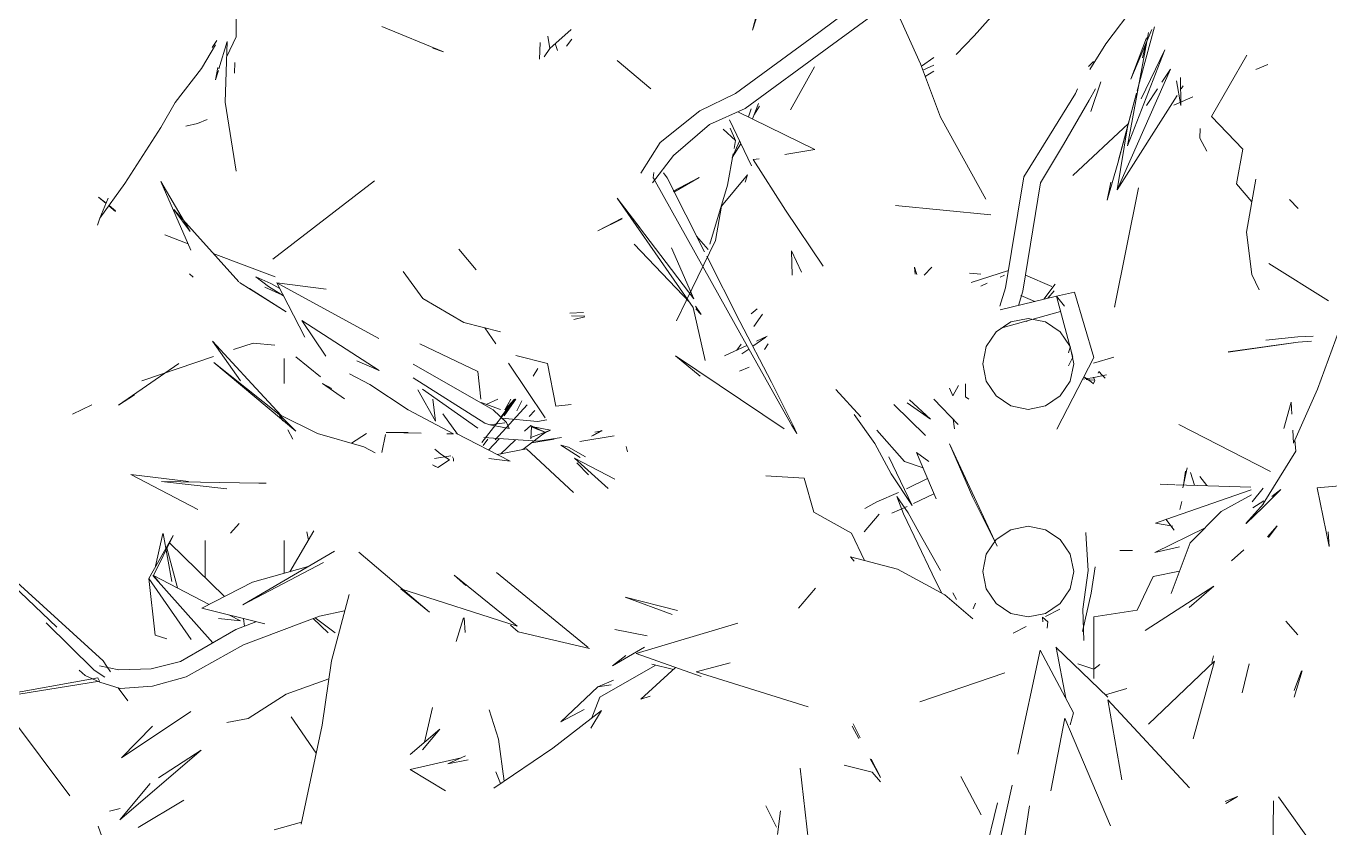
# Model space of a CAD drawing. Header units: millimetres. Extents: x -67152 to -48359, y -6192 to 21191.
# Drawn here: x -65037.5 to -64897.1, y 1623.6 to 1710 of the extents above; entities that cross this region are included whole.
import ezdxf

# ---------------------------------------------------------------- set-up
doc = ezdxf.new("R2010")
doc.units = ezdxf.units.MM
doc.layers.add('G-IMPT', color=8, linetype='Continuous', lineweight=9)
doc.layers.add('L-PLNT', color=71, linetype='Continuous', lineweight=9)

# ---------------------------------------------------------------- blocks, each defined once
blk = doc.blocks.new('JARDIN VERTICAL_02 - JARDIN VERTICAL_02-3564986-Nivel 1 Oficinas')
at = {"layer": 'G-IMPT'}
for p, q in [((-372.41, -1.3), (-372.09, -4.93)), ((-382.72, -4.88), (-389.18, -2.51)), ((-372.09, -4.93), (-365.78, -3.64)), ((-367.35, -3.73), (-365.78, -3.64)), ((-382.72, -4.88), (-376.89, -7.47)), ((-333.41, -5.23), (-338.81, -9.07)), ((-403.16, -7.89), (-402.17, -6.97)), ((-381.33, -7.72), (-380.01, -7.64)), ((-381.33, -7.72), (-378.46, -8.51)), ((-378.31, -7.55), (-376.89, -7.47)), ((-377.21, -7.33), (-376.05, -7.22)), ((-376.05, -7.22), (-370.36, -10.74)), ((-371.89, -8.82), (-371.15, -9.81)), ((-371.89, -8.82), (-370, -10.73)), ((-366.73, -10.17), (-368.01, -9.22)), ((-368.01, -9.22), (-366.81, -10.27)), ((-327.41, -9.76), (-338.36, -9.64)), ((-395.07, -11.95), (-393.4, -11.16)), ((-373.83, -9.96), (-378.9, -19.83)), ((-370.57, -11.93), (-372.05, -10.75)), ((-370.68, -10.65), (-369.92, -11.84)), ((-370.36, -10.69), (-368.26, -12.61)), ((-370, -10.73), (-368.26, -12.55)), ((-412.07, -16.29), (-418.68, -12.48)), ((-405.35, -11.54), (-399.63, -12.54)), ((-404.82, -13.61), (-402.89, -11.97)), ((-395.07, -11.95), (-399.63, -12.54)), ((-372.17, -12.06), (-372.42, -20.15)), ((-371.86, -12.04), (-368.68, -21.22)), ((-369.53, -15.26), (-371.35, -11.99)), ((-408.55, -12.93), (-412.07, -16.29)), ((-404.82, -13.61), (-408.55, -12.93)), ((-364.22, -14.14), (-365.41, -12.83)), ((-338.07, -14.77), (-338.84, -13.51)), ((-338.84, -13.51), (-338.29, -14.83)), ((-369.53, -15.26), (-366.15, -18.58)), ((-409.75, -17.55), (-408.36, -16.79)), ((-356.71, -23.43), (-361.49, -16.05)), ((-361.49, -16.05), (-359.21, -18.71)), ((-409.75, -17.55), (-410.8, -17.52)), ((-367.78, -16.98), (-365.12, -22.39)), ((-413.25, -19.6), (-416.29, -19.63)), ((-413.25, -19.6), (-415.91, -20.06)), ((-370.6, -19.5), (-369.74, -19.71)), ((-360.72, -20.64), (-366.15, -18.58)), ((-349.26, -27.47), (-339.79, -18.65)), ((-372.42, -20.25), (-372.47, -21.83)), ((-368.29, -22.34), (-367.97, -20.48)), ((-365.73, -19.73), (-365.12, -22.39)), ((-362.55, -22.57), (-363.12, -19.73)), ((-368.68, -21.23), (-368.29, -22.34)), ((-362.55, -22.57), (-358.9, -24.32)), ((-411.33, -25.23), (-405.74, -31.24)), ((-404.39, -24.15), (-391.56, -26.73)), ((-365.32, -26.16), (-365.33, -24.82)), ((-358.9, -24.32), (-358.19, -28.96)), ((-350.46, -25.41), (-349.8, -27.73)), ((-349.26, -27.47), (-340.63, -25.94)), ((-391.56, -26.73), (-391.65, -26.71)), ((-349.54, -27.46), (-354.94, -33.05)), ((-347.27, -32.09), (-335.69, -27.16)), ((-412.62, -29.31), (-415.83, -28.23)), ((-363.57, -28.81), (-360.75, -29.25)), ((-356.6, -30.2), (-360.75, -29.25)), ((-358.19, -28.96), (-351.54, -28.98)), ((-352.57, -28.98), (-353.14, -30.68)), ((-353.06, -28.33), (-352.57, -28.98)), ((-367.27, -29.84), (-366.59, -29.78)), ((-363.2, -29.58), (-366.59, -29.78)), ((-359, -30.16), (-363.2, -29.58)), ((-359, -30.16), (-355.64, -30.04)), ((-366.53, -32.58), (-364.94, -31.52)), ((-364.94, -31.52), (-363.07, -31.14)), ((-363.07, -31.14), (-361.2, -31.52)), ((-361.2, -31.52), (-359.61, -32.58)), ((-354.88, -33.04), (-349.43, -32)), ((-347.84, -31.15), (-354.6, -34.76)), ((-347.84, -31.15), (-346.56, -31.52)), ((-347.27, -32.09), (-339.46, -33.59)), ((-367.58, -34.16), (-366.53, -32.58)), ((-359.61, -32.58), (-358.55, -34.16)), ((-358.23, -34.16), (-359.01, -32.64)), ((-367.96, -36.03), (-367.58, -34.16)), ((-358.55, -34.16), (-358.18, -36.03)), ((-358.17, -34.51), (-357.66, -33.93)), ((-358.17, -34.51), (-357.65, -34.47)), ((-357.66, -33.93), (-356.97, -33.99)), ((-354.6, -34.76), (-343.41, -37.15)), ((-367.96, -36.03), (-367.58, -37.9)), ((-358.18, -36.03), (-358.55, -37.9)), ((-356.43, -37.65), (-357.16, -36.24)), ((-331.54, -36.85), (-337.85, -35.88)), ((-366.53, -39.49), (-367.58, -37.9)), ((-358.55, -37.9), (-359.61, -39.49)), ((-331.92, -39.57), (-340.05, -37.78)), ((-352.16, -38.54), (-349.03, -47.71)), ((-376.82, -44.53), (-365.82, -39.37)), ((-371.06, -42.01), (-365.79, -39.39)), ((-364.94, -40.55), (-366.53, -39.49)), ((-363.07, -40.92), (-364.94, -40.55)), ((-361.2, -40.55), (-363.07, -40.92)), ((-359.61, -39.49), (-361.2, -40.55)), ((-324.21, -42.75), (-338.15, -39.33)), ((-376.82, -44.53), (-371.06, -42.01)), ((-360.56, -45), (-357.98, -42)), ((-336.87, -41.11), (-340.99, -43.28)), ((-360.05, -43.76), (-360.79, -44.16)), ((-370.9, -45.94), (-375.88, -48.06)), ((-367.31, -47.8), (-363.17, -45.48)), ((-360.56, -45), (-363.33, -50.11)), ((-360.77, -45.38), (-362.84, -46.39)), ((-379.47, -46.55), (-381.56, -48.82)), ((-381.23, -49.07), (-379.47, -46.55)), ((-381.07, -50.49), (-377.74, -47.11)), ((-374.94, -46.73), (-375.88, -48.06)), ((-374.23, -47.36), (-374.91, -49.35)), ((-369.27, -49.47), (-362.84, -46.39)), ((-375.41, -51.05), (-370.19, -48.55)), ((-373.59, -50.8), (-370.19, -48.55)), ((-371.15, -50.19), (-369.4, -48.98)), ((-369.4, -48.98), (-367.32, -47.81)), ((-378.28, -52.33), (-374.91, -49.35)), ((-371.15, -50.19), (-369.27, -49.47)), ((-364.66, -55.18), (-363.33, -50.11)), ((-376.87, -52.54), (-373.59, -50.8)), ((-341.47, -52.83), (-340.42, -51.93)), ((-425.11, -53.31), (-421.13, -58.59)), ((-423.54, -52.06), (-419.55, -57.49)), ((-379.97, -54.79), (-376.87, -52.54)), ((-369.25, -52.08), (-367.36, -53.71)), ((-341.47, -52.83), (-342.22, -55.84)), ((-382.67, -56.75), (-379.75, -54.05)), ((-367.19, -55.07), (-364.26, -53.65)), ((-367.19, -55.07), (-369.48, -59.11)), ((-364.18, -54.79), (-364.66, -55.18)), ((-419.55, -57.49), (-412.93, -66.53)), ((-421.13, -58.59), (-414.55, -67.55)), ((-361.28, -58.94), (-359.13, -60.79)), ((-417.44, -59.06), (-412.79, -61.65)), ((-373.14, -60.18), (-373.38, -64.29)), ((-369.48, -59.11), (-373.14, -60.18)), ((-331.22, -59.36), (-341.89, -60.61)), ((-397.6, -61.51), (-395.3, -60.44)), ((-397.6, -61.51), (-394.99, -61.45)), ((-378.8, -61.34), (-383.45, -63.67)), ((-378.81, -61.49), (-383.13, -63.95)), ((-377.93, -60.96), (-378.81, -61.49)), ((-377.93, -60.96), (-378.8, -61.34)), ((-378.45, -62.32), (-386.29, -74.02)), ((-390.02, -67.08), (-383.45, -63.67)), ((-389.69, -67.58), (-383.13, -63.95)), ((-387.88, -65.31), (-388.42, -64.13)), ((-387.33, -65.69), (-388.31, -64.3)), ((-387.61, -64.05), (-387, -64.44)), ((-413.19, -64.97), (-412.32, -65.52)), ((-390.82, -65.88), (-391.38, -65.21)), ((-390.8, -64.64), (-389.45, -65.6)), ((-412.93, -66.53), (-411.23, -70.35)), ((-397.04, -70.64), (-390.02, -67.08)), ((-387.56, -66.95), (-386.93, -67.4)), ((-386.31, -68.74), (-387.42, -66.32)), ((-386.51, -66.86), (-387.03, -66.11)), ((-414.55, -67.55), (-412.69, -71.41)), ((-405.12, -76.22), (-389.69, -67.58)), ((-412.69, -71.41), (-409.27, -75.68)), ((-411.23, -70.35), (-407.89, -74.23)), ((-405.48, -74.93), (-397.51, -70.89)), ((-391.65, -71.88), (-390.77, -71.27)), ((-385.81, -70.81), (-391.51, -72.11)), ((-391.37, -71.84), (-390.77, -71.27)), ((-386.29, -74.02), (-384.1, -71.38)), ((-403.28, -80.29), (-392.44, -72.03)), ((-403.28, -80.29), (-391.51, -72.11)), ((-398.34, -78.48), (-392.05, -72.49)), ((-397.94, -74.44), (-392.44, -72.03)), ((-407.89, -74.23), (-404.94, -76.48)), ((-409.27, -75.68), (-405.99, -77.77)), ((-406, -75.31), (-405.48, -74.93)), ((-406.06, -76.34), (-405.47, -76.42)), ((-405.47, -76.42), (-405.32, -76.3)), ((-405.32, -76.3), (-405.12, -76.22)), ((-400.04, -77.82), (-403.28, -80.29)), ((-377.65, -83.06), (-378.25, -81.99)), ((-378.23, -81.95), (-377.73, -82.87)), ((-390.9, -85.39), (-390.96, -83.94)), ((-390.56, -83.79), (-390.62, -85.21)), ((-390.23, -84.95), (-390.51, -83.78)), ((-373.48, -83.4), (-374.77, -84.66)), ((-421.46, -85.25), (-419.4, -87.56)), ((-419.67, -85.76), (-420.43, -85.17)), ((-419.93, -86.96), (-419.2, -86.74)), ((-419.4, -87.56), (-420.72, -87.77)), ((-419.4, -87.56), (-418.51, -88.16)), ((-381.62, -93.14), (-381.08, -94.39)), ((-379.28, -99.86), (-382.65, -101.75)), ((-379.28, -99.86), (-381.62, -100.16)), ((-377.83, -105.24), (-375.91, -105.63)), ((-376.89, -108.91), (-377.95, -107.29)), ((-358.83, -109.65), (-358.26, -112.37)), ((-358.08, -112.84), (-356.47, -110.66)), ((-356.46, -111.43), (-358.01, -113.05)), ((-363.05, -115.55), (-367.46, -112.96)), ((-366.46, -113.55), (-367.35, -113.71)), ((-358.26, -112.37), (-355.18, -120.55)), ((-343.5, -112.72), (-347.43, -115.4)), ((-392.88, -116.42), (-393.7, -118.26)), ((-386, -116.16), (-383.33, -116.16)), ((-366.43, -116.16), (-362.88, -116.16)), ((-394.8, -117.14), (-397.34, -123.79)), ((-387.44, -117.16), (-387.68, -119.51)), ((-357.66, -119.21), (-356.82, -121.37)), ((-387.68, -119.51), (-386.97, -121.61)), ((-357.19, -120.43), (-357.99, -120.53)), ((-355.18, -120.55), (-351.74, -126.7)), ((-420.66, -121.32), (-427.57, -121.3)), ((-418.56, -122.34), (-420.66, -121.32)), ((-413.61, -122.5), (-406.18, -121.34)), ((-368.26, -121), (-367.22, -121.93)), ((-357.75, -120.86), (-358.38, -122.06)), ((-357.75, -120.86), (-358.01, -123.25)), ((-356.82, -121.37), (-353.37, -127.32)), ((-420.28, -123.42), (-419.51, -123.93)), ((-417.23, -123.2), (-420.16, -122.29)), ((-413.61, -122.5), (-420.16, -122.29)), ((-416.02, -123.57), (-417.36, -123.31)), ((-416.02, -123.57), (-417.05, -123.25)), ((-366.16, -128.51), (-360.37, -122.6)), ((-417.26, -125.08), (-419.79, -123.56)), ((-386.23, -123.77), (-383.61, -131.49)), ((-366.41, -124.66), (-362.39, -124.66)), ((-359.52, -124.24), (-362.66, -130.23)), ((-355.38, -123.85), (-362.65, -130.32)), ((-417.26, -125.08), (-413.6, -127.89)), ((-355.75, -126.16), (-362.33, -130.73)), ((-343.02, -133.66), (-348.01, -126.22)), ((-343.83, -125.11), (-336.32, -133.86)), ((-343.83, -125.11), (-340.84, -129.68)), ((-398.38, -126.51), (-399.33, -129.01)), ((-365.62, -128.78), (-361.31, -127.66)), ((-353.37, -127.32), (-352.6, -130.5)), ((-351.74, -126.7), (-350.72, -130.33)), ((-338.44, -126.98), (-335.49, -131.9)), ((-413.6, -127.89), (-410.9, -129.44)), ((-367.15, -129.18), (-361.98, -128.25)), ((-362.66, -130.23), (-366.97, -128.11)), ((-366.97, -128.12), (-362.33, -130.73)), ((-355.83, -128.78), (-356.21, -130.05)), ((-404.87, -133.33), (-410.9, -129.44)), ((-363.66, -130.01), (-367.15, -129.22)), ((-362.66, -130.23), (-361.84, -129.59)), ((-362.33, -130.73), (-356.21, -130.05)), ((-352.6, -130.5), (-352.5, -133.97)), ((-350.72, -130.33), (-350.47, -133.83)), ((-346.4, -130.35), (-343.02, -133.66)), ((-336.32, -133.86), (-340.24, -130.6)), ((-404.87, -133.33), (-401.13, -136)), ((-349.15, -132.98), (-350.53, -134.02)), ((-352.5, -133.97), (-352.9, -136.04)), ((-350.47, -133.83), (-351.15, -136.01)), ((-337.56, -133.82), (-337.25, -134.96)), ((-335.65, -136.18), (-330.84, -134.46)), ((-401.13, -136), (-403.29, -135.1)), ((-401.13, -136), (-400.39, -136.28)), ((-353.44, -135.64), (-364.34, -147.63)), ((-352.86, -135.27), (-353.44, -135.64)), ((-352.86, -135.27), (-352.28, -134.86)), ((-352.09, -136.08), (-352.48, -136.64)), ((-352.09, -136.08), (-351.68, -135.48)), ((-351.15, -136.01), (-351.89, -137.6)), ((-351.61, -136.24), (-351.27, -136.04)), ((-347.96, -156.58), (-351.27, -136.04)), ((-352.48, -136.64), (-357.53, -141.79)), ((-351.89, -137.6), (-352.43, -138.22)), ((-347.96, -156.58), (-351.61, -136.24)), ((-338.91, -139.25), (-347.3, -145.54)), ((-366.4, -150.43), (-357.07, -140.65))]:
    blk.add_line(p, q, dxfattribs=at)
blk = doc.blocks.new('JARDIN VERTICAL_02 - JARDIN VERTICAL_02-V27-Nivel 1 Oficinas')
at = {"layer": 'G-IMPT'}
for p, q in [((453.75, -10.12), (457.76, -3.71)), ((461.66, -6.99), (461.57, -5.35)), ((462.24, -6.95), (462.13, -5.54)), ((462.01, -10.44), (461.66, -6.99)), ((462.66, -10.13), (462.21, -6.95)), ((463.28, -14.51), (462.21, -6.95)), ((463.29, -14.51), (462.24, -6.95)), ((493.73, -6.99), (492.27, -8.31)), ((497.63, -6.55), (500.45, -7.4)), ((499.74, -7.38), (497.63, -6.59)), ((432.85, -11.51), (432.3, -10.22)), ((496.86, -12.25), (499.98, -12.99)), ((477.68, -16.79), (476.71, -17.57)), ((496, -16.09), (496.72, -16.27)), ((496.57, -15.99), (504.94, -18.26)), ((496.57, -15.99), (503.38, -23.1)), ((476.27, -18.55), (477.64, -18.13)), ((434.95, -19.55), (434.62, -19.34)), ((436.69, -20.37), (435.8, -18.32)), ((477.92, -19.38), (475.77, -18.91)), ((477.61, -19.33), (476.11, -19.1)), ((445.8, -26.47), (432.83, -20.73)), ((432.83, -20.73), (434.22, -21.64)), ((445.8, -26.47), (435.66, -20.01)), ((482.49, -20.31), (481.29, -21.23)), ((428.26, -22.45), (435.16, -24.31)), ((436.03, -23.89), (430.74, -21.34)), ((441.06, -25.35), (430.74, -21.34)), ((434.95, -22.12), (436.73, -23.3)), ((428.53, -22.73), (433.9, -25)), ((441.06, -25.35), (428.87, -23.07)), ((429.44, -23.3), (433.9, -25)), ((429.95, -23.33), (431.61, -23.73)), ((430.09, -27.68), (425.79, -24.41)), ((442.96, -26.39), (435.42, -24.38)), ((442.63, -26.31), (435.42, -24.38)), ((439.02, -25.33), (445.8, -26.47)), ((446.93, -27.52), (442.96, -26.39)), ((430.09, -27.68), (432.86, -29.41)), ((446.93, -27.52), (444.98, -27.14)), ((464.47, -29.02), (463.83, -26.83)), ((466.07, -29.11), (465.74, -27.59)), ((465.75, -28.11), (466.1, -27.74)), ((432.52, -29.54), (431.99, -29.02)), ((436.17, -29.47), (434.95, -28.78)), ((440.92, -32.25), (436.17, -29.47)), ((456.85, -31.04), (463.87, -28.98)), ((463.87, -28.98), (471.59, -32.95)), ((465.37, -28.44), (465.75, -28.11)), ((465.37, -28.44), (465.58, -28.26)), ((465.55, -28.52), (465.37, -28.44)), ((465.99, -29.96), (466.48, -29.26)), ((466.01, -29.02), (466.4, -28.87)), ((466.2, -30.19), (466.07, -29.11)), ((466.33, -29.02), (466.23, -29.79)), ((466.4, -28.87), (466.7, -29.03)), ((466.48, -29.26), (466.7, -29.02)), ((435.44, -30.96), (434.95, -30.72)), ((465.99, -29.96), (466.27, -29.57)), ((439.98, -33.74), (435.44, -30.96)), ((445.05, -34.72), (440.92, -32.25)), ((456.85, -31.04), (457.28, -33)), ((457.28, -33), (463.85, -31.23)), ((458.35, -32.13), (457.28, -33)), ((461.11, -32.58), (462.7, -31.52)), ((462.7, -31.52), (464.57, -31.14)), ((462.77, -31.53), (463.36, -31.71)), ((463.85, -31.23), (464.77, -31.69)), ((464.57, -31.14), (466.44, -31.52)), ((466.44, -31.52), (468.02, -32.58)), ((455.01, -36.32), (456.24, -33.48)), ((457.61, -34.37), (455.98, -33.14)), ((456.68, -33.23), (457.5, -33.92)), ((458.75, -39.04), (457.28, -33)), ((460.7, -38.98), (458.91, -32.56)), ((460.05, -34.16), (461.11, -32.58)), ((468.02, -32.58), (469.08, -34.16)), ((444.42, -36.5), (439.98, -33.74)), ((456.73, -36.62), (445.05, -34.72)), ((459.68, -36.03), (460.05, -34.16)), ((469.08, -34.16), (469.46, -36.03)), ((456.36, -38.47), (444.42, -36.5)), ((457.2, -36.82), (457.85, -35.33)), ((459.68, -36.03), (460.05, -37.9)), ((460.02, -36.19), (460.01, -36.18)), ((469.46, -36.03), (469.08, -37.9)), ((424.65, -37.77), (429.24, -41.85)), ((458.28, -37.1), (456.73, -36.62)), ((461.11, -39.49), (460.05, -37.9)), ((469.08, -37.9), (468.02, -39.49)), ((455.81, -42.18), (454.5, -38.17)), ((455.21, -39.04), (455.01, -38.6)), ((458.35, -39.1), (456.36, -38.47)), ((438, -45.47), (446.82, -40.61)), ((448.51, -40.06), (447.49, -50.33)), ((456.18, -41.13), (455.88, -40.47)), ((462.7, -40.55), (461.11, -39.49)), ((464.57, -40.92), (462.7, -40.55)), ((466.44, -40.55), (464.57, -40.92)), ((468.02, -39.49), (466.44, -40.55)), ((431.23, -43.79), (429.24, -41.85)), ((454.79, -42.36), (454.9, -41.13)), ((490.33, -41.72), (490.94, -41.96)), ((468.12, -42.8), (466.7, -42.8)), ((468.38, -42.42), (468.12, -42.8)), ((467.99, -44.15), (466.89, -43.56)), ((467.99, -44.15), (467.17, -44.5)), ((471.1, -43.57), (468.35, -46.2)), ((471.56, -43.98), (470.52, -44.12)), ((432.49, -47.54), (431.58, -46.2)), ((438, -45.47), (432.24, -47.64)), ((432.38, -46.2), (432.94, -47.37)), ((433.02, -46.2), (433.6, -47.13)), ((478.56, -46.2), (479.61, -48.4)), ((432.24, -47.64), (425.55, -50.66)), ((454.99, -47.23), (454.13, -46.42)), ((476.91, -46.87), (478.01, -49.13)), ((454.92, -48.03), (454.16, -48.27)), ((454.91, -48.2), (454.16, -48.27)), ((479.91, -49.07), (480.64, -50.72)), ((478.4, -50.02), (479.41, -52.33)), ((509.1, -51.93), (507.12, -53.05)), ((509.08, -51.93), (507.14, -52.94)), ((479.41, -52.33), (480.14, -53.64)), ((504.83, -54.13), (503.34, -54.89)), ((504.9, -54.29), (503.58, -55)), ((448, -62.16), (454.05, -58.13)), ((441.47, -59.03), (437.41, -67.29)), ((441.47, -59.03), (442, -62.25)), ((497.73, -71.78), (501.52, -59.73)), ((415.91, -61.68), (428.62, -65.72)), ((448, -62.16), (442.56, -65.65)), ((512.16, -64.28), (514.46, -63.13)), ((512.69, -62.7), (515.25, -63.04)), ((428.62, -65.72), (424.92, -64.77)), ((438.18, -65.71), (436.51, -65.08)), ((437.97, -66.15), (437.08, -65.87)), ((443.23, -65.85), (438.29, -68.21)), ((442.46, -65.02), (442.56, -65.65)), ((442.35, -67.91), (440.58, -67.11)), ((442.35, -67.91), (440.86, -66.98)), ((444.98, -66.51), (444.21, -66.27)), ((447.59, -69.08), (444.21, -66.27)), ((465.35, -67.11), (464.91, -66.09)), ((464.91, -66.09), (465.34, -67.12)), ((495.76, -78.24), (492.49, -67.31)), ((440.51, -67.56), (439.18, -68.14)), ((440.51, -67.56), (439.29, -68.89)), ((441.35, -67.71), (440.51, -67.56)), ((445.31, -68.42), (441.93, -67.82)), ((445.31, -68.42), (451.66, -70.32)), ((497.73, -71.78), (496.77, -68.13)), ((451.29, -69.72), (447.59, -69.08)), ((457.78, -72.88), (451.29, -69.72)), ((444.5, -71.46), (445.97, -74.26)), ((444.5, -71.46), (446.07, -74.21)), ((452.24, -70.49), (450.8, -71.75)), ((498.25, -71.27), (495.76, -78.24)), ((457.78, -72.88), (459.91, -73.91)), ((489.68, -79.44), (491.11, -73.8)), ((489.68, -79.44), (491.56, -74.39)), ((497.47, -74.22), (496.9, -76.55)), ((497.27, -74.01), (500.67, -77.75)), ((434.95, -76.69), (431.89, -80.29)), ((493.86, -77.06), (493.16, -80.57)), ((500.47, -82.18), (497.06, -76.21)), ((500.37, -76.73), (500.67, -77.75)), ((497.08, -80.8), (495.08, -77.35)), ((448.86, -79.77), (450.22, -82.37)), ((450.22, -82.37), (448.93, -79.76)), ((473.45, -79.33), (474.05, -79.19)), ((497.08, -80.8), (495.97, -79.38)), ((472.91, -84.33), (472.33, -80.62)), ((474.71, -84.89), (476.98, -80.56)), ((474.71, -84.89), (477.97, -81.28)), ((499.34, -82.38), (498.63, -80.69)), ((499.34, -82.38), (499.13, -80.94)), ((471.78, -81.93), (471.91, -82.72)), ((499.34, -82.38), (503.13, -86.35)), ((502.67, -83.02), (500.47, -82.18)), ((503.81, -83.14), (501.88, -81.99)), ((505.94, -87.23), (501.88, -81.99)), ((473.55, -85.55), (474.57, -83.72)), ((495.12, -83.41), (487.04, -93.31)), ((493.44, -90.95), (495.22, -83.28)), ((503.13, -86.35), (501.8, -83.84)), ((469.13, -86.89), (468.95, -85.27)), ((473.31, -86.38), (473.55, -85.55)), ((473.72, -90.07), (478.41, -85)), ((473.76, -85.69), (474.64, -84.29)), ((464.52, -87.82), (469.13, -86.89)), ((472.48, -86.29), (472.89, -88.84)), ((473.31, -86.38), (473.76, -85.69)), ((463.65, -91.21), (464.52, -87.82)), ((470.38, -88.06), (464.47, -92.01)), ((470.6, -87.87), (470.78, -88.88)), ((471.94, -88.01), (471.19, -89.6)), ((471.71, -87.48), (471.3, -89.52)), ((471.94, -88.01), (471.3, -89.52)), ((472.49, -89.6), (471.71, -87.48)), ((471.71, -87.48), (471.84, -87.77)), ((471.71, -87.48), (471.94, -88.01)), ((471.94, -88.01), (472.14, -88.29)), ((472.14, -88.29), (473.8, -90.46)), ((472.66, -87.1), (473.05, -89.48)), ((505.94, -87.23), (510.27, -93.58)), ((431.74, -88.67), (429.94, -88.6)), ((465.9, -89.33), (465.07, -88.85)), ((470.22, -89.79), (469.57, -89.18)), ((470.23, -89.79), (469.57, -89.18)), ((470.78, -88.88), (470.41, -92.71)), ((471.19, -89.6), (471.82, -90.28)), ((471.36, -89.52), (471.3, -89.52)), ((472.65, -89.61), (471.3, -89.52)), ((471.69, -88.68), (471.36, -89.52)), ((472.49, -89.6), (472.65, -89.61)), ((472.89, -88.84), (472.51, -94.67)), ((468.38, -91.2), (470.17, -92.47)), ((468.38, -91.26), (473.04, -94.88)), ((468.56, -90.57), (469.62, -91.1)), ((468.99, -89.98), (472.75, -93.45)), ((472.73, -91.24), (474.27, -92.87)), ((474.34, -93.21), (473.72, -90.07)), ((492.81, -91.08), (487.33, -97.85)), ((492.81, -91.08), (488.78, -103.58)), ((493.44, -90.95), (492.7, -91.78)), ((468.38, -91.35), (470.31, -92.82)), ((469.53, -92.4), (468.38, -91.37)), ((468.38, -91.74), (469.53, -92.4)), ((470.88, -92.21), (470.18, -92.95)), ((470.88, -92.21), (470.64, -92.46)), ((471.54, -91.94), (470.88, -92.21)), ((471.13, -94.02), (470.91, -92.41)), ((471.54, -91.94), (471.13, -94.02)), ((472.03, -97.67), (475.05, -91.84)), ((474.75, -94.11), (475.05, -91.84)), ((504.98, -93.08), (509.52, -92.48)), ((461.11, -92.85), (460.12, -96.8)), ((462.42, -93.38), (460.69, -94.55)), ((469.53, -93.64), (464.61, -102.28)), ((468.71, -94.96), (469.48, -92.87)), ((470.18, -92.95), (469.53, -93.64)), ((471.13, -94.02), (471.05, -94.23)), ((472.62, -93), (473.85, -94.17)), ((504.98, -93.08), (501.83, -94.09)), ((509.77, -92.85), (508.49, -93.37)), ((454.42, -95.47), (452.19, -97.36)), ((462.42, -101.56), (465.38, -95.32)), ((468.38, -95), (465.38, -95.32)), ((470.95, -94.54), (466.06, -102.28)), ((471.49, -95.31), (467.29, -101.28)), ((471.05, -94.23), (470.95, -94.54)), ((472.66, -94.23), (473.37, -94.74)), ((457.53, -101.23), (460.12, -96.8)), ((488.43, -96.61), (487.33, -97.85)), ((494.45, -97.64), (491.9, -96.86)), ((491.91, -96.78), (493.51, -96.66)), ((506.79, -96.65), (507.65, -98.54)), ((507.65, -98.54), (507.22, -96.36)), ((472.11, -97.94), (469.53, -102.79)), ((472.13, -97.49), (469.94, -99.08)), ((472.09, -98.66), (472.11, -97.94)), ((474.46, -98.22), (474.74, -99.96)), ((474.8, -97.91), (474.58, -98.05)), ((475.05, -97.91), (474.8, -97.91)), ((475.05, -97.91), (474.94, -97.91)), ((506.99, -97.09), (508.24, -102.58)), ((428.24, -105.65), (430.96, -99.01)), ((430.54, -100.15), (430.96, -99.01)), ((474.28, -99.29), (473.75, -99.94)), ((474.91, -98.35), (474.28, -99.29)), ((474.91, -98.35), (474.6, -98.81)), ((475.73, -99.63), (474.91, -98.35)), ((475.42, -100.18), (475.73, -99.63)), ((475.54, -100), (475.73, -99.63)), ((506.64, -102.61), (503.89, -99.4)), ((506.14, -101.25), (503.89, -99.4)), ((508.24, -102.58), (510.56, -98.78)), ((484.85, -108.11), (491.32, -100.52)), ((488.78, -103.58), (491.32, -100.52)), ((505.3, -101.05), (501.57, -100.19)), ((457.53, -101.23), (454.63, -103.33)), ((471.94, -105.18), (472.03, -101.4)), ((466.77, -106.93), (469.53, -102.79)), ((471.97, -102.79), (471.94, -105.18)), ((453.28, -117.39), (444.83, -106.45)), ((455.82, -116.96), (461.84, -105.97)), ((459.88, -114.26), (465.28, -105.93)), ((464.23, -108.34), (465.28, -105.93)), ((474.15, -106.35), (473.49, -107.59)), ((466.77, -106.93), (465.65, -109.14)), ((472.06, -112.58), (473.49, -107.59)), ((496.56, -111.08), (489.39, -109.17)), ((468.32, -109.66), (466.67, -112.03)), ((484.75, -110.75), (490.5, -120.6)), ((455.82, -116.96), (456.51, -111.62)), ((459.88, -114.26), (463.72, -111.67)), ((465.97, -112.26), (463.82, -114.92)), ((467.21, -111.04), (466.67, -112.03)), ((490.5, -120.6), (485.94, -111.91)), ((503.47, -112.08), (496.56, -111.08)), ((498.48, -111.36), (500.12, -115.94)), ((503.47, -112.08), (514.13, -114.34)), ((470.03, -116.69), (472.06, -112.58)), ((488.07, -119.58), (486.4, -113.58)), ((461.69, -113.94), (455.82, -116.96)), ((464.42, -123.73), (471.82, -114.91)), ((470.03, -116.69), (471.82, -114.91)), ((513.91, -114.3), (514.75, -117.23)), ((455.79, -120.97), (458.95, -115.95)), ((456.23, -117.84), (457.25, -116.22)), ((456.44, -119.89), (458.95, -115.95)), ((464, -116.16), (466.67, -116.16)), ((466.72, -119.66), (470.13, -116.48)), ((470.7, -116.31), (470.03, -116.69)), ((472.66, -115.22), (471.67, -115.77)), ((483.57, -116.16), (485.83, -116.16)), ((485.83, -116.16), (487.12, -116.16)), ((502.75, -120.05), (500.12, -115.94)), ((455.19, -119.21), (455.9, -117.61)), ((455.19, -119.21), (456.23, -117.84)), ((455.9, -117.61), (456.46, -116.63)), ((470.03, -116.69), (464.42, -123.73)), ((477.41, -118.89), (477.22, -129.38)), ((477.41, -118.89), (477.42, -118.09)), ((490.88, -125.02), (492.58, -118.25)), ((466.72, -119.66), (462.12, -123.87)), ((488.07, -119.58), (490.88, -125.02)), ((502.75, -120.05), (503.19, -122.34)), ((433.26, -121.52), (432.1, -121.49)), ((455.72, -121.03), (447.93, -128.06)), ((462.12, -123.87), (466.39, -120.85)), ((477.22, -129.38), (478.02, -122.33)), ((438.66, -125.51), (438.23, -124.44)), ((483.59, -124.66), (487.61, -124.66)), ((438.66, -125.51), (438.95, -126.75)), ((444.93, -129.46), (452.31, -126.2)), ((450.32, -126.27), (444.93, -129.46)), ((447.93, -128.06), (450.32, -126.27)), ((455.22, -125.96), (454.87, -126.37)), ((476.48, -132.66), (480.24, -125.44)), ((464.51, -127.51), (469, -133.99)), ((477.23, -126.47), (476.48, -132.66)), ((469, -133.99), (467.91, -132.29)), ((447.51, -135.02), (448.08, -134.31)), ((448.14, -134.33), (447.53, -135.05)), ((446.61, -136.14), (447.26, -135.33)), ((447.29, -135.34), (446.61, -136.14)), ((468.98, -136.89), (469.99, -138.94))]:
    blk.add_line(p, q, dxfattribs=at)

msp = doc.modelspace()

# ---------------------------------------------------------------- block references
at = {"layer": 'L-PLNT', "rotation": 269.9999999999999}
for name, p in [('JARDIN VERTICAL_02 - JARDIN VERTICAL_02-V27-Nivel 1 Oficinas', (-64893.59, 2138.15)), ('JARDIN VERTICAL_02 - JARDIN VERTICAL_02-3564986-Nivel 1 Oficinas', (-64893.59, 1288.15))]:
    msp.add_blockref(name, p, dxfattribs=at)

doc.saveas('drawing.dxf')
